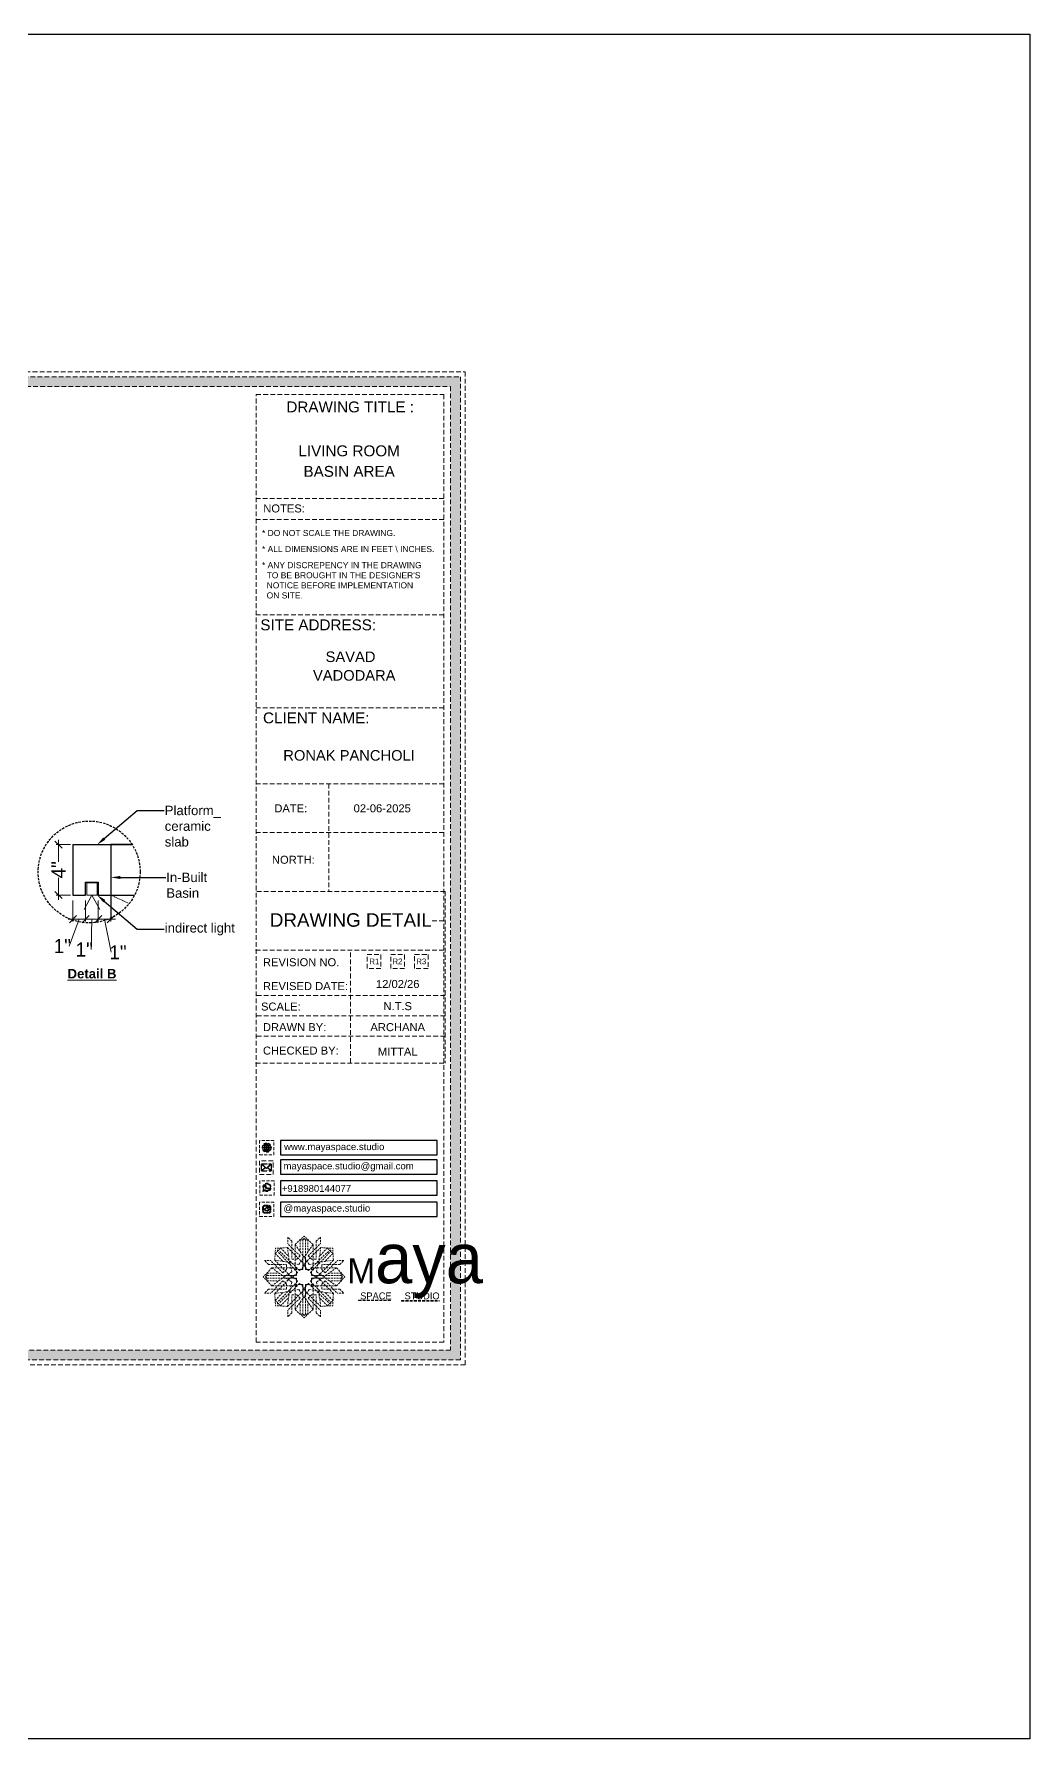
# Model space of a CAD drawing. Header units: millimetres. Extents: x 35877 to 3066687, y -650199 to -40525.
# Drawn here: x 149895.8 to 150107.5, y -179265.7 to -178903.4 of the extents above; entities that cross this region are included whole.
import ezdxf
from ezdxf import colors
from ezdxf.entities.mleader import LeaderData, LeaderLine
from ezdxf.enums import TextEntityAlignment as Align
from ezdxf.math import Vec2, Vec3

# ---------------------------------------------------------------- set-up
doc = ezdxf.new("R2010")
doc.units = ezdxf.units.MM
doc.header["$MEASUREMENT"] = 0
doc.header["$PDMODE"] = 35
for name, pattern in [('00 . GROUND FLOOR$0$DASHED', [0.75, 0.5, -0.25]), ('DASHED', [0.75, 0.5, -0.25]), ('DASHED2', [0.375, 0.25, -0.125]), ('DASHEDX2', [1.5, 1, -0.5])]:
    doc.linetypes.add(name, pattern=pattern)
doc.layers.get('Defpoints').update_dxf_attribs({"color": 220})
for name, color, linetype, lineweight in [('DIM.', 250, 'Continuous', 13), ('dim05', 1, 'Continuous', 13), ('Dimension', 10, 'DASHEDX2', 20), ('FURNITURE', 32, 'Continuous', 9), ('furniture dimensions', 1, 'DASHED', 0), ('FURNITURE-1', 252, 'Continuous', 13), ('GDR_FLOATING COLUMN', 3, 'Continuous', 18), ('NAME PLATE', 7, 'Continuous', 25), ('wall', 7, 'Continuous', 30)]:
    doc.layers.add(name, color=color, linetype=linetype, lineweight=lineweight)
doc.styles.add('Arial', font='arial.ttf')
doc.styles.add('century g', font='GOTHIC.TTF')
doc.styles.get("Standard").update_dxf_attribs({"font": 'arial.ttf', "height": 6})
doc.dimstyles.new('Archana', dxfattribs={"dimtxt": 2, "dimasz": 0.75, "dimexe": 0.5, "dimexo": 0.5, "dimgap": 0, "dimtad": 0, "dimzin": 0, "dimdsep": 46, "dimlunit": 4, "dimtxsty": 'century g', "dimblk": 'OBLIQUE', "dimcen": 0, "dimdle": 1, "dimclrd": 256, "dimclre": 256, "dimclrt": 256, "dimadec": 0, "dimazin": 0, "dimtfac": 1, "dimtofl": 0, "dimtmove": 1, "dimatfit": 3, "dimfxl": 1, "dimfxlon": 1, "dimtolj": 1, "dimtzin": 0, "dimlwd": -1, "dimlwe": -1, "dimarcsym": 0})

# ---------------------------------------------------------------- blocks, each defined once
blk = doc.blocks.new('FSFSF')
at = {"color": 42, "lineweight": 5, "true_color": 0xe0ac11}
for p, q in [((28600.03, 143.51), (28600.03, 140.16)), ((28602.15, 141.41), (28600.03, 143.51)), ((28603.86, 139.69), (28608.58, 144.08)), ((28613.31, 139.69), (28608.58, 144.08)), ((28615.02, 141.41), (28617.14, 143.51)), ((28617.14, 143.51), (28617.14, 140.16)), ((28593.19, 131.45), (28593.54, 137.71)), ((28593.39, 135), (28594.56, 136.12)), ((28593.39, 135), (28597.6, 130.78)), ((28599.8, 138.06), (28593.54, 137.71)), ((28595.12, 136.69), (28594.53, 136.69)), ((28594.56, 136.12), (28594.56, 136.71)), ((28605.17, 124.98), (28594.56, 136.12)), ((28596.24, 137.86), (28595.12, 136.69)), ((28606.27, 126.08), (28595.12, 136.69)), ((28596.24, 137.86), (28600.47, 133.65)), ((28601.03, 130), (28599.8, 138.06)), ((28599.8, 138.05), (28608.58, 129.56)), ((28606.47, 133.76), (28600.03, 140.16)), ((28602.15, 141.41), (28602.15, 131.95)), ((28603.86, 126.58), (28603.86, 139.69)), ((28603.86, 139.69), (28608.58, 133.02)), ((28607.9, 142.22), (28606.58, 142.22)), ((28606.58, 142.22), (28606.58, 135.84)), ((28607.9, 142.22), (28608.58, 142.85)), ((28607.9, 142.22), (28607.9, 126.58)), ((28609.27, 142.22), (28608.59, 142.85)), ((28613.31, 139.69), (28608.59, 133.02)), ((28617.37, 138.05), (28608.59, 129.56)), ((28609.27, 142.22), (28609.27, 126.58)), ((28609.27, 142.22), (28610.59, 142.22)), ((28610.59, 142.22), (28610.59, 135.84)), ((28610.7, 133.76), (28617.14, 140.16)), ((28610.9, 126.08), (28622.05, 136.69)), ((28612.02, 124.98), (28622.62, 136.12)), ((28613.31, 126.58), (28613.31, 139.69)), ((28615.02, 141.41), (28615.02, 131.95)), ((28616.14, 130), (28617.37, 138.06)), ((28620.93, 137.86), (28616.7, 133.65)), ((28617.37, 138.06), (28623.63, 137.71)), ((28623.8, 135), (28619.59, 130.78)), ((28620.93, 137.86), (28622.05, 136.69)), ((28622.05, 136.69), (28622.64, 136.69)), ((28622.62, 136.12), (28622.62, 136.71)), ((28623.8, 135), (28622.62, 136.12)), ((28624, 131.45), (28623.65, 137.71)), ((28591.56, 127.39), (28587.17, 122.66)), ((28587.73, 131.22), (28591.08, 131.22)), ((28589.84, 129.1), (28587.73, 131.22)), ((28589.84, 129.1), (28599.29, 129.1)), ((28597.49, 124.78), (28591.08, 131.22)), ((28604.66, 127.39), (28591.56, 127.39)), ((28591.56, 127.39), (28598.23, 122.67)), ((28593.19, 131.45), (28601.69, 122.67)), ((28601.25, 130.22), (28593.19, 131.45)), ((28597.49, 124.78), (28599.29, 126.5)), ((28599.29, 126.5), (28599.29, 129.1)), ((28605.86, 129.18), (28601.03, 130)), ((28602.07, 125.39), (28601.25, 130.22)), ((28604.75, 131.95), (28602.15, 131.95)), ((28603.68, 126.54), (28603.68, 127.39)), ((28604.66, 126.54), (28603.68, 126.54)), ((28604.71, 127.57), (28603.86, 127.57)), ((28607.9, 126.58), (28603.86, 126.58)), ((28604.66, 123.35), (28604.66, 127.39)), ((28604.7, 126.58), (28604.71, 127.57)), ((28606.47, 133.76), (28604.75, 131.95)), ((28605.86, 129.18), (28608.58, 133.02)), ((28606.27, 126.08), (28608.58, 128.27)), ((28607.9, 128.92), (28608.58, 129.56)), ((28607.9, 128.92), (28608.58, 128.27)), ((28611.31, 129.18), (28608.59, 133.02)), ((28609.27, 128.92), (28608.59, 129.56)), ((28609.27, 128.92), (28608.59, 128.27)), ((28610.9, 126.08), (28608.59, 128.27)), ((28609.27, 126.58), (28613.31, 126.58)), ((28610.7, 133.76), (28612.42, 131.95)), ((28611.31, 129.18), (28616.14, 130)), ((28612.42, 131.95), (28615.02, 131.95)), ((28612.46, 126.58), (28612.46, 127.57)), ((28612.46, 127.57), (28613.31, 127.57)), ((28612.52, 123.35), (28612.52, 127.39)), ((28612.52, 127.39), (28625.63, 127.39)), ((28612.52, 126.54), (28613.51, 126.54)), ((28613.51, 126.54), (28613.51, 127.39)), ((28615.12, 125.39), (28615.94, 130.22)), ((28623.99, 131.45), (28615.5, 122.67)), ((28615.94, 130.22), (28624, 131.45)), ((28627.34, 129.1), (28617.89, 129.1)), ((28617.89, 126.5), (28617.89, 129.1)), ((28619.7, 124.78), (28617.89, 126.5)), ((28625.63, 127.39), (28618.96, 122.67)), ((28619.7, 124.78), (28626.1, 131.22)), ((28625.63, 127.39), (28630.02, 122.66)), ((28629.45, 131.22), (28626.1, 131.22)), ((28627.34, 129.1), (28629.45, 131.22)), ((28591.56, 117.94), (28587.17, 122.66)), ((28589.03, 123.35), (28588.4, 122.67)), ((28589.03, 121.98), (28588.4, 122.65)), ((28589.03, 123.35), (28589.03, 124.67)), ((28589.03, 124.67), (28595.4, 124.67)), ((28589.03, 123.35), (28604.66, 123.35)), ((28589.03, 121.98), (28604.66, 121.98)), ((28589.03, 121.98), (28589.03, 120.66)), ((28589.03, 120.66), (28595.4, 120.66)), ((28597.49, 120.54), (28591.08, 114.11)), ((28591.56, 117.94), (28598.23, 122.65)), ((28604.66, 117.94), (28591.56, 117.94)), ((28593.19, 113.88), (28601.69, 122.65)), ((28605.17, 120.35), (28594.56, 109.2)), ((28606.27, 119.15), (28595.12, 108.54)), ((28597.49, 120.54), (28599.29, 118.83)), ((28602.07, 125.39), (28598.23, 122.67)), ((28602.07, 119.94), (28598.23, 122.65)), ((28599.29, 118.83), (28599.29, 116.23)), ((28602.07, 119.94), (28601.25, 115.1)), ((28602.33, 123.35), (28601.69, 122.67)), ((28602.33, 121.98), (28601.69, 122.65)), ((28602.33, 123.35), (28602.97, 122.67)), ((28602.33, 121.98), (28602.97, 122.65)), ((28605.17, 124.98), (28602.97, 122.67)), ((28605.17, 120.35), (28602.97, 122.65)), ((28604.66, 118.78), (28603.68, 118.78)), ((28603.68, 118.78), (28603.68, 117.94)), ((28607.9, 118.65), (28603.86, 118.65)), ((28603.86, 118.65), (28603.86, 105.54)), ((28604.71, 117.66), (28603.86, 117.66)), ((28604.66, 121.98), (28604.66, 117.94)), ((28604.7, 118.65), (28604.71, 117.66)), ((28606.27, 119.15), (28608.58, 116.96)), ((28607.9, 103.01), (28607.9, 118.65)), ((28607.9, 116.31), (28608.58, 116.96)), ((28610.9, 119.15), (28608.59, 116.96)), ((28609.27, 116.31), (28608.59, 116.96)), ((28609.27, 118.65), (28613.31, 118.65)), ((28609.27, 103.01), (28609.27, 118.65)), ((28610.9, 119.15), (28622.05, 108.54)), ((28612.02, 124.98), (28614.21, 122.67)), ((28612.02, 120.35), (28614.21, 122.65)), ((28612.02, 120.35), (28622.62, 109.2)), ((28612.46, 118.65), (28612.46, 117.66)), ((28612.46, 117.66), (28613.31, 117.66)), ((28628.16, 123.35), (28612.52, 123.35)), ((28612.52, 121.98), (28612.52, 117.94)), ((28628.16, 121.98), (28612.52, 121.98)), ((28612.52, 118.78), (28613.51, 118.78)), ((28612.52, 117.94), (28625.63, 117.94)), ((28613.31, 118.65), (28613.31, 105.54)), ((28613.51, 118.78), (28613.51, 117.94)), ((28614.85, 123.35), (28614.21, 122.67)), ((28614.85, 121.98), (28614.21, 122.65)), ((28614.85, 123.35), (28615.5, 122.67)), ((28614.85, 121.98), (28615.5, 122.65)), ((28615.12, 125.39), (28618.96, 122.67)), ((28615.12, 119.94), (28618.96, 122.65)), ((28615.12, 119.94), (28615.94, 115.1)), ((28623.99, 113.88), (28615.5, 122.65)), ((28619.7, 120.54), (28617.89, 118.83)), ((28617.89, 118.83), (28617.89, 116.23)), ((28625.63, 117.94), (28618.96, 122.65)), ((28619.7, 120.54), (28626.1, 114.11)), ((28628.16, 124.67), (28621.78, 124.67)), ((28628.16, 120.66), (28621.78, 120.66)), ((28625.63, 117.94), (28630.02, 122.66)), ((28628.16, 123.35), (28628.16, 124.67)), ((28628.16, 123.35), (28628.78, 122.67)), ((28628.16, 121.98), (28628.78, 122.65)), ((28628.16, 121.98), (28628.16, 120.66)), ((28589.84, 116.23), (28587.73, 114.11)), ((28587.73, 114.11), (28591.08, 114.11)), ((28589.84, 116.23), (28599.29, 116.23)), ((28601.25, 115.1), (28593.19, 113.87)), ((28593.19, 113.87), (28593.54, 107.62)), ((28593.39, 110.32), (28597.6, 114.55)), ((28593.39, 110.32), (28594.56, 109.2)), ((28595.12, 108.54), (28594.53, 108.54)), ((28594.56, 109.2), (28594.56, 108.61)), ((28596.24, 107.37), (28595.12, 108.54)), ((28596.24, 107.37), (28600.47, 111.58)), ((28599.8, 107.17), (28608.58, 115.67)), ((28601.03, 115.23), (28599.8, 107.17)), ((28606.47, 111.47), (28600.03, 105.07)), ((28605.86, 116.05), (28601.03, 115.23)), ((28602.15, 103.82), (28602.15, 113.27)), ((28604.75, 113.27), (28602.15, 113.27)), ((28603.86, 105.54), (28608.58, 112.21)), ((28606.47, 111.47), (28604.75, 113.27)), ((28605.86, 116.05), (28608.58, 112.21)), ((28606.58, 103.01), (28606.58, 109.38)), ((28607.9, 116.31), (28608.58, 115.67)), ((28609.27, 116.31), (28608.59, 115.67)), ((28611.31, 116.05), (28608.59, 112.21)), ((28617.37, 107.17), (28608.59, 115.67)), ((28613.31, 105.54), (28608.59, 112.21)), ((28610.59, 103.01), (28610.59, 109.38)), ((28610.7, 111.47), (28612.42, 113.27)), ((28610.7, 111.47), (28617.14, 105.07)), ((28611.31, 116.05), (28616.14, 115.23)), ((28612.42, 113.27), (28615.02, 113.27)), ((28615.02, 103.82), (28615.02, 113.27)), ((28615.94, 115.1), (28624, 113.87)), ((28616.14, 115.23), (28617.37, 107.17)), ((28620.93, 107.37), (28616.7, 111.58)), ((28627.34, 116.23), (28617.89, 116.23)), ((28623.8, 110.32), (28619.59, 114.55)), ((28620.93, 107.37), (28622.05, 108.54)), ((28622.05, 108.54), (28622.64, 108.54)), ((28623.8, 110.32), (28622.62, 109.2)), ((28622.62, 109.2), (28622.62, 108.61)), ((28624, 113.87), (28623.65, 107.62)), ((28629.45, 114.11), (28626.1, 114.11)), ((28627.34, 116.23), (28629.45, 114.11)), ((28599.8, 107.17), (28593.54, 107.52)), ((28600.03, 101.71), (28600.03, 105.07)), ((28602.15, 103.82), (28600.03, 101.71)), ((28603.86, 105.54), (28608.58, 101.15)), ((28607.9, 103.01), (28606.58, 103.01)), ((28607.9, 103.01), (28608.58, 102.38)), ((28613.31, 105.54), (28608.58, 101.15)), ((28609.27, 103.01), (28608.59, 102.38)), ((28609.27, 103.01), (28610.59, 103.01)), ((28615.02, 103.82), (28617.14, 101.71)), ((28617.14, 101.71), (28617.14, 105.07)), ((28617.37, 107.17), (28623.63, 107.52))]:
    blk.add_line(p, q, dxfattribs=at)
blk = doc.blocks.new('hgwg')
at = {"layer": 'Dimension', "true_color": 0xd39e00}
h = blk.add_hatch(color=42, dxfattribs=at)
h.dxf.hatch_style = 1
h.paths.add_polyline_path([(27505.71, 45.05), (27494.27, 45.05), (27494.27, 44.9), (27505.71, 44.9)])
h = blk.add_hatch(color=42, dxfattribs=at)
h.dxf.hatch_style = 1
h.paths.add_polyline_path([(27523.3, 44.9), (27509.68, 44.9), (27509.68, 44.75), (27523.3, 44.75)])
at = {"layer": 'Dimension', "color": 42, "true_color": 0xd39e00}
for p, q in [((27494.27, 45.05), (27505.71, 45.05)), ((27494.27, 44.9), (27494.27, 45.05)), ((27494.27, 44.9), (27505.71, 44.9)), ((27505.71, 45.05), (27505.71, 44.9)), ((27509.68, 44.9), (27523.3, 44.9)), ((27509.68, 44.9), (27509.68, 44.75)), ((27509.68, 44.75), (27523.3, 44.75)), ((27523.3, 44.75), (27523.3, 44.9))]:
    blk.add_line(p, q, dxfattribs=at)
at = {"layer": 'Dimension', "color": 42, "true_color": 0xd39e00, "attachment_point": 1}
for s, width, insert, char_height in [('{\\fCinzel|b0|i0|c0|p2;\\H1.5x;M\\fAmsterdam One|b0|i0|c0|p2;\\H2x;aya}', 85.3277, (27490.17, 69.17), 6), ('{\\fCinzel|b0|i0|c0|p0;SPACE     STUDIO}', 66.129, (27494.83, 47.86), 2.5)]:
    blk.add_mtext_dynamic_manual_height_columns(s, width=width, gutter_width=30, heights=[0], dxfattribs=dict(at, insert=insert, char_height=char_height))
blk = doc.blocks.new('aggerg')
at = {"layer": 'Dimension', "color": 42, "true_color": 0xd39e00}
blk.add_lwpolyline([(-1.41, 1.41), (1.41, 1.41), (1.41, -1.41), (-1.41, -1.41)], close=True, dxfattribs=at)
at = {"layer": 'NAME PLATE', "lineweight": 0, "insert": (-0.03, 0.62), "char_height": 1.151, "width": 2.2458, "attachment_point": 2, "style": 'Arial'}
blk.add_mtext('R3', dxfattribs=at)
blk = doc.blocks.new('QEGW4TG')
at = {"layer": 'Dimension', "true_color": 0x000000}
h = blk.add_hatch(color=18, dxfattribs=at)
h.dxf.hatch_style = 1
h.paths.add_polyline_path([(2.69, 1.93, 0.170513), (2.95, 1.97, 0.190337), (3.11, 2.18, 0.316231), (3.07, 2.28), (2.79, 2.37, 0.273721), (2.69, 2.34, 0.040749), (2.63, 2.27, -0.441282), (2.53, 2.25, -0.11828), (2.06, 2.64, -0.441282), (2.07, 2.74, 0.040749), (2.13, 2.81, 0.290083), (2.14, 2.92), (2.01, 3.18, 0.316231), (1.91, 3.2, 0.190337), (1.73, 3, 0.170513), (1.72, 2.74, 0.252784)], flags=0)
h.paths.add_polyline_path([(1.19, 1.98), (1.03, 1.3, 0.550912), (1.11, 1.23), (1.75, 1.39, 6.344125)])
h.paths.add_polyline_path([(1.81, 1.7), (1.4, 1.6), (1.5, 2.03, -9.071339)], flags=16)
h.paths.add_polyline_path([(3.11, 2.16, -0.17811), (2.95, 1.97, -0.170513), (2.69, 1.93, -0.252784), (1.72, 2.74, -0.170513), (1.73, 3, -0.17811), (1.89, 3.19, -0.370089), (2.01, 3.18), (2.14, 2.92, -0.307185), (2.13, 2.8, -0.041087), (2.06, 2.73, 0.321676), (2.05, 2.65, 0.126524), (2.55, 2.24, 0.312216), (2.62, 2.26, -0.041087), (2.68, 2.34, -0.290673), (2.79, 2.37), (3.07, 2.28, -0.370089)], flags=0)
h = blk.add_hatch(color=18, dxfattribs=at)
h.dxf.hatch_style = 1
h.paths.add_polyline_path([(2.79, 2.37, 0.273721), (2.69, 2.34, 0.040749), (2.63, 2.27, -0.441282), (2.53, 2.25, -0.11828), (2.06, 2.64, -0.441282), (2.07, 2.74, 0.040749), (2.13, 2.81, 0.290083), (2.14, 2.92), (2.01, 3.18, 0.316231), (1.91, 3.2, 0.190337), (1.73, 3, 0.170513), (1.72, 2.74, 0.252784), (2.69, 1.93, 0.170513), (2.95, 1.97, 0.190337), (3.11, 2.18, 0.316231), (3.07, 2.28)])
for p, q in [((1.19, 1.98), (1.03, 1.3)), ((1.1, 1.23), (1.75, 1.39)), ((1.5, 2.03), (1.4, 1.6)), ((1.4, 1.6), (1.81, 1.7)), ((2.01, 3.18), (2.14, 2.92)), ((3.07, 2.28), (2.8, 2.36))]:
    blk.add_line(p, q)
blk.add_lwpolyline([(0, 0), (4.68, 0), (4.68, 4.68), (0, 4.68)], close=True)
for centre, radius, start, end in [((1.09, 1.29), 0.0598, 164.8483, 282.1458), ((2.39, 2.56), 1.34, 241.4727, 205.6422), ((2.39, 2.56), 1.04, 235.9962, 210.8333), ((2.09, 2.87), 0.39, 159.7007, 198.4072), ((2.96, 3.23), 1.33, 201.4218, 258.1669), ((2.07, 2.87), 0.364, 118.9685, 159.3648), ((1.94, 3.12), 0.0896, 41.8985, 123.1344), ((2.11, 2.68), 0.066, 135.9932, 224.8892), ((1.67, 3.16), 0.586, 312.4617, 321.8728), ((3.12, 3.42), 1.31, 216.5455, 243.5279), ((2.05, 2.87), 0.104, 320.3924, 28.6971), ((2.57, 2.3), 0.066, 234.2482, 323.1441), ((3.11, 1.94), 0.586, 137.2645, 146.6756), ((2.76, 2.27), 0.104, 70.4402, 138.745), ((2.75, 2.31), 0.39, 260.7301, 299.4366), ((2.76, 2.29), 0.364, 299.7725, 340.1688), ((3.03, 2.2), 0.0896, 336.0029, 57.2388)]:
    blk.add_arc(centre, radius, start, end)
blk = doc.blocks.new('ASGERG')
at = {"layer": 'Dimension', "true_color": 0x000000}
h = blk.add_hatch(color=18, dxfattribs=at)
h.dxf.hatch_style = 1
h.paths.add_polyline_path([(0.99, 1.7, 0.353872), (1.69, 1.03), (2.96, 1.03, 0.353872), (3.66, 1.7), (3.66, 2.99, 0.353872), (2.96, 3.67), (1.69, 3.67, 0.353872), (0.99, 2.99)])
h.paths.add_polyline_path([(1.27, 2.97, -0.353872), (1.72, 3.4), (2.94, 3.4, -0.353872), (3.38, 2.97), (3.38, 1.72, -0.353872), (2.94, 1.3), (1.72, 1.3, -0.353872), (1.27, 1.72)], flags=16)
h.paths.add_polyline_path([(3.02, 2.35, -1), (1.64, 2.35, -1)], flags=0)
h.paths.add_polyline_path([(2.74, 2.35, -1), (1.92, 2.35, -1)], flags=0)
h.paths.add_polyline_path([(2.86, 3.02, -1), (3.19, 3.02, -1)], flags=0)
h.paths.add_polyline_path([(1.64, 2.35, 1), (3.02, 2.35, 1)], flags=0)
h = blk.add_hatch(color=18, dxfattribs=at)
h.dxf.hatch_style = 1
h.paths.add_polyline_path([(1.64, 2.35, 1), (3.02, 2.35, 1)])
h.paths.add_polyline_path([(2.74, 2.35, -1), (1.92, 2.35, -1)], flags=16)
h = blk.add_hatch(color=18, dxfattribs=at)
h.dxf.hatch_style = 1
h.paths.add_polyline_path([(3.19, 3.02, 1), (2.86, 3.02, 1)])
for p, q in [((0.99, 2.99), (0.99, 1.7)), ((1.27, 2.97), (1.27, 1.72)), ((1.69, 3.67), (2.96, 3.67)), ((1.69, 1.03), (2.96, 1.03)), ((2.94, 3.4), (1.72, 3.4)), ((2.94, 1.3), (1.72, 1.3)), ((3.38, 2.97), (3.38, 1.72)), ((3.66, 2.99), (3.66, 1.7))]:
    blk.add_line(p, q)
blk.add_lwpolyline([(0, 0), (4.68, 0), (4.68, 4.68), (0, 4.68)], close=True)
for centre, radius in [((2.33, 2.35), 0.694), ((2.33, 2.35), 0.414), ((3.02, 3.02), 0.168)]:
    blk.add_circle(centre, radius)
for centre, radius, start, end in [((1.76, 2.89), 0.778, 94.8631, 172.8127), ((1.76, 1.8), 0.778, 187.1873, 265.1369), ((1.76, 2.91), 0.491, 94.8631, 172.8127), ((1.76, 1.78), 0.491, 187.1873, 265.1369), ((2.9, 2.91), 0.491, 7.1873, 85.1369), ((2.9, 1.78), 0.491, 274.8631, 352.8127), ((2.89, 2.89), 0.778, 7.1873, 85.1369), ((2.89, 1.8), 0.778, 274.8631, 352.8127)]:
    blk.add_arc(centre, radius, start, end)
blk = doc.blocks.new('DTGWEGEARG')
at = {"layer": 'Dimension', "true_color": 0x000000}
h = blk.add_hatch(color=18, dxfattribs=at)
h.dxf.hatch_style = 1
h.paths.add_polyline_path([(3.83, 2.34, 1), (0.85, 2.34, 1)])
h.paths.add_polyline_path([(2.51, 1.01, 0.105795), (2.96, 1.58, -0.055205), (3.3, 1.41, -0.169822)], flags=16)
h.paths.add_polyline_path([(2.41, 1.12), (2.41, 1.69, -0.058279), (2.81, 1.63, -0.103353)], flags=16)
h.paths.add_polyline_path([(2.26, 1.13, -0.101741), (1.87, 1.63, -0.057171), (2.26, 1.69)], flags=16)
h.paths.add_polyline_path([(2.17, 1.01, -0.169822), (1.38, 1.41, -0.055205), (1.72, 1.58, 0.105795)], flags=16)
h.paths.add_polyline_path([(3.02, 1.72, 0.081336), (3.13, 2.27), (3.68, 2.27, -0.152069), (3.4, 1.52, 0.05687)], flags=16)
h.paths.add_polyline_path([(2.87, 1.77, 0.061945), (2.41, 1.84), (2.41, 2.27), (2.98, 2.27, -0.081344)], flags=16)
h.paths.add_polyline_path([(2.26, 1.84, 0.060923), (1.8, 1.77, -0.081344), (1.7, 2.27), (2.26, 2.27)], flags=16)
h.paths.add_polyline_path([(1.66, 1.72, 0.05687), (1.28, 1.52, -0.152069), (1, 2.27), (1.55, 2.27, 0.081336)], flags=16)
h.paths.add_polyline_path([(2.41, 2.42), (2.41, 2.83, 0.061945), (2.87, 2.91, -0.080009), (2.98, 2.42)], flags=16)
h.paths.add_polyline_path([(3.13, 2.42, 0.080116), (3.02, 2.96, 0.05687), (3.4, 3.16, 0.028258), (3.3, 3.27, -0.055205), (2.96, 3.1, 0.105795), (2.51, 3.67, -0.36029), (3.68, 2.42)], flags=16)
h.paths.add_polyline_path([(2.26, 2.42), (1.7, 2.42, -0.080009), (1.8, 2.91, 0.060923), (2.26, 2.84)], flags=16)
h.paths.add_polyline_path([(1.55, 2.42), (1, 2.42, -0.150466), (1.28, 3.16, 0.05687), (1.66, 2.96, 0.080116)], flags=16)
h.paths.add_polyline_path([(2.41, 2.98), (2.41, 3.56, -0.103353), (2.81, 3.05, -0.058279)], flags=16)
h.paths.add_polyline_path([(2.26, 2.99, -0.057171), (1.87, 3.05, -0.101741), (2.26, 3.55)], flags=16)
h.paths.add_polyline_path([(1.72, 3.1, -0.055205), (1.38, 3.27, -0.169822), (2.17, 3.67, 0.105795)], flags=16)
blk.add_lwpolyline([(0, 0), (4.68, 0), (4.68, 4.68), (0, 4.68)], close=True)
at = {"layer": 'Dimension', "color": 18, "true_color": 0x000000}
for p, q in [((1, 2.42), (1.55, 2.42)), ((1, 2.27), (1.55, 2.27)), ((1.7, 2.42), (2.26, 2.42)), ((1.7, 2.27), (2.26, 2.27)), ((2.26, 3.55), (2.26, 2.99)), ((2.26, 2.84), (2.26, 2.42)), ((2.26, 2.27), (2.26, 1.84)), ((2.26, 1.69), (2.26, 1.13)), ((2.41, 3.56), (2.41, 2.98)), ((2.41, 2.83), (2.41, 2.42)), ((2.41, 2.42), (2.98, 2.42)), ((2.41, 2.27), (2.98, 2.27)), ((2.41, 2.27), (2.41, 1.84)), ((2.41, 1.69), (2.41, 1.12)), ((3.13, 2.42), (3.68, 2.42)), ((3.13, 2.27), (3.68, 2.27))]:
    blk.add_line(p, q, dxfattribs=at)
blk.add_circle((2.34, 2.34), 1.49, dxfattribs=at)
for centre, radius, start, end in [((2.34, 2.34), 1.34, 142.3819, 176.6093), ((2.34, 2.34), 1.34, 183.0315, 217.6181), ((2.34, 4.74), 1.9, 236.1399, 249.1595), ((2.34, -0.06), 1.9, 110.8405, 123.8601), ((2.34, 2.34), 1.34, 97.3549, 135.9073), ((2.34, 4.74), 1.75, 236.7417, 249.3811), ((2.34, -0.06), 1.75, 110.6189, 123.2583), ((2.34, 2.34), 1.34, 224.0927, 262.6451), ((3.28, 2.34), 1.73, 159.0567, 177.3789), ((3.28, 2.34), 1.73, 182.3435, 200.9433), ((3.28, 2.34), 1.58, 158.8325, 177.1302), ((3.28, 2.34), 1.58, 182.5658, 201.1675), ((3.28, 2.34), 1.73, 129.9301, 154.0867), ((3.28, 2.34), 1.73, 205.9133, 230.0699), ((2.34, 4.74), 1.9, 253.6799, 267.6253), ((2.34, -0.06), 1.9, 92.3747, 106.3201), ((3.28, 2.34), 1.58, 130.1073, 153.3446), ((2.34, 4.74), 1.75, 254.3336, 267.422), ((2.34, -0.06), 1.75, 92.578, 105.6664), ((3.28, 2.34), 1.58, 206.6554, 229.8927), ((1.4, 2.34), 1.58, 26.6554, 50.2584), ((2.34, 4.74), 1.75, 272.3248, 285.6664), ((2.34, 4.74), 1.9, 272.1415, 286.3201), ((2.34, -0.06), 1.9, 73.6799, 87.8585), ((2.34, -0.06), 1.75, 74.3336, 87.6752), ((1.4, 2.34), 1.58, 309.7416, 333.3446), ((2.34, 2.34), 1.34, 3.3907, 82.6451), ((1.4, 2.34), 1.73, 25.9133, 50.0699), ((1.4, 2.34), 1.73, 309.9301, 334.0867), ((2.34, 2.34), 1.34, 277.3549, 315.9073), ((1.4, 2.34), 1.58, 2.8698, 21.1675), ((1.4, 2.34), 1.58, 338.8325, 357.4342), ((2.34, 4.74), 1.75, 290.6189, 303.2583), ((2.34, -0.06), 1.75, 56.7417, 69.3811), ((2.34, 4.74), 1.9, 290.8405, 303.8601), ((1.4, 2.34), 1.73, 2.6211, 20.9433), ((1.4, 2.34), 1.73, 339.0567, 357.6565), ((2.34, -0.06), 1.9, 56.1399, 69.1595), ((2.34, 2.34), 1.34, 322.3819, 356.9685)]:
    blk.add_arc(centre, radius, start, end, dxfattribs=at)
blk = doc.blocks.new('_Oblique')
at = {"layer": 'wall', "color": 0, "lineweight": -2}
blk.add_line((-0.5, -0.5), (0.5, 0.5), dxfattribs=at)
blk = doc.blocks.new('*D473')
at = {"layer": 'Defpoints', "color": 0, "linetype": 'Continuous', "lineweight": 0, "transparency": 16777216}
for p in [(149904.11, -179086.35), (149906.8, -179086.35), (149906.8, -179091.47)]:
    blk.add_point(p, dxfattribs=at)
at = {"layer": 'furniture dimensions', "color": 5, "linetype": 'ByBlock', "transparency": 16777216}
blk.add_line((149904.11, -179087.47), (149904.11, -179091.97), dxfattribs=at)
at = {"layer": 'furniture dimensions', "color": 5, "linetype": 'Continuous', "transparency": 16777216}
for p, q in [((149906.8, -179087.47), (149906.8, -179091.97)), ((149903.11, -179091.47), (149907.8, -179091.47)), ((149905.46, -179091.47), (149903.31, -179097.18))]:
    blk.add_line(p, q, dxfattribs=at)
at = {"layer": 'furniture dimensions', "color": 5, "linetype": 'Continuous', "transparency": 16777216, "xscale": 1.5, "yscale": 1.5, "zscale": 1.5, "rotation": 180}
blk.add_blockref('_Oblique', (149904.11, -179091.47), dxfattribs=at)
at = {"layer": 'furniture dimensions', "color": 5, "linetype": 'Continuous', "transparency": 16777216, "xscale": 1.5, "yscale": 1.5, "zscale": 1.5}
blk.add_blockref('_Oblique', (149906.8, -179091.47), dxfattribs=at)
at = {"layer": 'furniture dimensions', "linetype": 'Continuous', "lineweight": 0, "transparency": 16777216, "insert": (149901.85, -179097.18), "char_height": 3, "attachment_point": 5, "style": 'century g'}
blk.add_mtext('\\A1;1"', dxfattribs=at)
blk = doc.blocks.new('*D474')
at = {"layer": 'Defpoints', "color": 0, "linetype": 'Continuous', "lineweight": 0, "transparency": 16777216}
for p in [(149906.8, -179086.35), (149909.48, -179086.35), (149909.48, -179091.47)]:
    blk.add_point(p, dxfattribs=at)
at = {"layer": 'furniture dimensions', "color": 5, "linetype": 'ByBlock', "transparency": 16777216}
blk.add_line((149906.8, -179087.47), (149906.8, -179091.97), dxfattribs=at)
at = {"layer": 'furniture dimensions', "color": 5, "linetype": 'Continuous', "transparency": 16777216}
for p, q in [((149909.48, -179087.47), (149909.48, -179091.97)), ((149905.8, -179091.47), (149910.48, -179091.47)), ((149908.14, -179091.47), (149907.97, -179097.92))]:
    blk.add_line(p, q, dxfattribs=at)
at = {"layer": 'furniture dimensions', "color": 5, "linetype": 'Continuous', "transparency": 16777216, "xscale": 1.5, "yscale": 1.5, "zscale": 1.5, "rotation": 180}
blk.add_blockref('_Oblique', (149906.8, -179091.47), dxfattribs=at)
at = {"layer": 'furniture dimensions', "color": 5, "linetype": 'Continuous', "transparency": 16777216, "xscale": 1.5, "yscale": 1.5, "zscale": 1.5}
blk.add_blockref('_Oblique', (149909.48, -179091.47), dxfattribs=at)
at = {"layer": 'furniture dimensions', "linetype": 'Continuous', "lineweight": 0, "transparency": 16777216, "insert": (149906.51, -179097.92), "char_height": 3, "attachment_point": 5, "style": 'century g'}
blk.add_mtext('\\A1;1"', dxfattribs=at)
blk = doc.blocks.new('*D475')
at = {"layer": 'Defpoints', "color": 0, "linetype": 'Continuous', "lineweight": 0, "transparency": 16777216}
for p in [(149909.48, -179086.35), (149912.16, -179086.35), (149912.16, -179091.47)]:
    blk.add_point(p, dxfattribs=at)
at = {"layer": 'furniture dimensions', "color": 5, "linetype": 'ByBlock', "transparency": 16777216}
blk.add_line((149909.48, -179087.47), (149909.48, -179091.97), dxfattribs=at)
at = {"layer": 'furniture dimensions', "color": 5, "linetype": 'Continuous', "transparency": 16777216}
for p, q in [((149912.16, -179087.47), (149912.16, -179091.97)), ((149908.48, -179091.47), (149913.16, -179091.47)), ((149910.82, -179091.47), (149912.22, -179098.51))]:
    blk.add_line(p, q, dxfattribs=at)
at = {"layer": 'furniture dimensions', "color": 5, "linetype": 'Continuous', "transparency": 16777216, "xscale": 1.5, "yscale": 1.5, "zscale": 1.5, "rotation": 180}
blk.add_blockref('_Oblique', (149909.48, -179091.47), dxfattribs=at)
at = {"layer": 'furniture dimensions', "color": 5, "linetype": 'Continuous', "transparency": 16777216, "xscale": 1.5, "yscale": 1.5, "zscale": 1.5}
blk.add_blockref('_Oblique', (149912.16, -179091.47), dxfattribs=at)
at = {"layer": 'furniture dimensions', "linetype": 'Continuous', "lineweight": 0, "transparency": 16777216, "insert": (149913.68, -179098.51), "char_height": 3, "attachment_point": 5, "style": 'century g'}
blk.add_mtext('\\A1;1"', dxfattribs=at)
blk = doc.blocks.new('*D476')
at = {"layer": 'Defpoints', "color": 0, "linetype": 'Continuous', "lineweight": 0, "transparency": 16777216}
for p in [(149904.11, -179075.62), (149901.04, -179086.35), (149904.11, -179086.35)]:
    blk.add_point(p, dxfattribs=at)
at = {"layer": 'furniture dimensions', "color": 5, "linetype": 'Continuous', "transparency": 16777216}
for p, q in [((149901.04, -179074.62), (149901.04, -179079.28)), ((149901.04, -179087.35), (149901.04, -179082.68)), ((149903.61, -179086.35), (149900.54, -179086.35))]:
    blk.add_line(p, q, dxfattribs=at)
at = {"layer": 'furniture dimensions', "color": 5, "linetype": 'ByBlock', "transparency": 16777216}
blk.add_line((149903.61, -179075.62), (149900.54, -179075.62), dxfattribs=at)
at = {"layer": 'furniture dimensions', "color": 5, "linetype": 'Continuous', "transparency": 16777216, "xscale": 1.5, "yscale": 1.5, "zscale": 1.5}
for p, rotation in [((149901.04, -179075.62), 90), ((149901.04, -179086.35), 270)]:
    blk.add_blockref('_Oblique', p, dxfattribs=dict(at, rotation=rotation))
at = {"layer": 'furniture dimensions', "linetype": 'Continuous', "lineweight": 0, "transparency": 16777216, "insert": (149901.04, -179080.98), "char_height": 3, "attachment_point": 5, "rotation": 90, "style": 'century g'}
blk.add_mtext('\\A1;4"', dxfattribs=at)

msp = doc.modelspace()

# ---------------------------------------------------------------- hatches: boundary and pattern name
at = {"layer": 'Dimension', "true_color": 0xd39e00, "transparency": 33554687}
h = msp.add_hatch(color=42, dxfattribs=at)
h.paths.add_polyline_path([(149689.5836, -179185.1486), (149986.4407, -179185.1486), (149986.4407, -178976.1982), (149689.5836, -178976.1982)])
h.paths.add_polyline_path([(149691.667, -179183.0652), (149984.3573, -179183.0652), (149984.3573, -178978.2816), (149691.667, -178978.2816)], flags=16)
at = {"layer": 'Dimension', "true_color": 0x000000, "transparency": 33554687}
h = msp.add_hatch(color=18, dxfattribs=at)
h.dxf.hatch_style = 1
h.paths.add_polyline_path([(149946.0875, -179145.0073, 0.41421356), (149946.3087, -179144.7861), (149946.3087, -179143.6801, 0.41421356), (149946.0875, -179143.4589), (149944.3301, -179143.4589, 0.41421356), (149944.1089, -179143.6801), (149944.1089, -179144.7861, 0.41421356), (149944.3301, -179145.0073)])
h.paths.add_polyline_path([(149945.3719, -179144.3409), (149946.1853, -179144.8839, -0.19891237), (149946.0875, -179144.9244), (149944.3301, -179144.9244, -0.19891237), (149944.2323, -179144.8839), (149945.0457, -179144.3409), (149945.2088, -179144.4936)], flags=16)
h.paths.add_polyline_path([(149945.2088, -179144.38), (149944.3142, -179143.5427, -0.02878333), (149944.3301, -179143.5418), (149946.0875, -179143.5418, -0.02878333), (149946.1034, -179143.5427)], flags=16)
h.paths.add_polyline_path([(149945.4341, -179144.2827), (149946.1839, -179143.581, -0.20248192), (149946.2258, -179143.6801), (149946.2258, -179144.7861, -0.04307597), (149946.2237, -179144.8098)], flags=16)
h.paths.add_polyline_path([(149944.9835, -179144.2827), (149944.1939, -179144.8098, -0.04307597), (149944.1918, -179144.7861), (149944.1918, -179143.6801, -0.20248192), (149944.2337, -179143.581)], flags=16)

# ---------------------------------------------------------------- linework, layer by layer
at = {"color": 18, "true_color": 0x000000, "transparency": 33554687, "elevation": -0.041}
for points in [[(149948.2225, -179141.5427), (149981.485, -179141.5427), (149981.485, -179138.5026), (149948.2225, -179138.5026)], [(149948.2225, -179145.692), (149981.485, -179145.692), (149981.485, -179142.652), (149948.2225, -179142.652)], [(149948.2379, -179150.118), (149981.485, -179150.118), (149981.485, -179147.0779), (149948.2379, -179147.0779)], [(149948.2225, -179154.6497), (149981.485, -179154.6497), (149981.485, -179151.6096), (149948.2225, -179151.6096)]]:
    msp.add_lwpolyline(points, close=True, dxfattribs=at)
at = {"layer": 'dim05', "color": 3, "lineweight": 0, "transparency": 33554687}
for q in [(149906.5174, -179089.4344, -0.1598), (149909.7846, -179089.4344, -0.1598)]:
    msp.add_line((149908.151, -179086.3467, -0.1598), q, dxfattribs=at)
at = {"layer": 'dim05', "color": 3, "lineweight": 0, "transparency": 33554687, "elevation": -0.1598}
msp.add_lwpolyline([(149907.0582, -179086.3467), (149909.2437, -179086.3467), (149909.2437, -179083.7831), (149907.0582, -179083.7831)], close=True, dxfattribs=at)
at = {"layer": 'Dimension', "color": 42, "true_color": 0xd39e00, "transparency": 33554687}
for p, q in [((149982.9468, -179002.0371, -0.041), (149943.058, -179002.0371, -0.041)), ((149982.9468, -179006.5309, -0.041), (149943.058, -179006.5309, -0.041)), ((149982.9468, -179026.8041, -0.041), (149943.058, -179026.8041, -0.041)), ((149982.9468, -179046.5758, -0.041), (149943.058, -179046.5758, -0.041)), ((149982.9468, -179062.6862, -0.041), (149943.058, -179062.6862, -0.041)), ((149958.4914, -179062.6862, -0.041), (149958.4914, -179085.5861, -0.041)), ((149982.9468, -179073.0518, -0.041), (149943.058, -179073.0518, -0.041)), ((149983.1885, -179085.5861, -0.041), (149942.9347, -179085.5861, -0.041)), ((149983.1885, -179085.5861, -0.041), (149983.1885, -179122.0456, -0.041)), ((149980.4119, -179091.8363, -0.041), (149983.1885, -179091.8363, -0.041)), ((149942.9347, -179098.0865, -0.041), (149983.1885, -179098.0865, -0.041)), ((149963.0616, -179122.0456, -0.041), (149963.0616, -179098.0865, -0.041)), ((149983.1885, -179107.6701, -0.041), (149942.9347, -179107.6701, -0.041)), ((149983.1885, -179111.9863, -0.041), (149942.9347, -179111.9863, -0.041)), ((149983.1885, -179116.3024, -0.041), (149942.9347, -179116.3024, -0.041)), ((149942.9347, -179122.0456, -0.041), (149983.1885, -179122.0456, -0.041))]:
    msp.add_line(p, q, dxfattribs=at)
at = {"layer": 'Dimension', "color": 18, "true_color": 0x000000, "transparency": 33554687}
for p, q in [((149944.1089, -179143.6801, -0.041), (149944.1089, -179144.7861, -0.041)), ((149944.1918, -179143.6801, -0.041), (149944.1918, -179144.7861, -0.041)), ((149944.1939, -179144.8098, -0.041), (149944.9835, -179144.2827, -0.041)), ((149944.2337, -179143.581, -0.041), (149944.9835, -179144.2827, -0.041)), ((149944.3142, -179143.5427, -0.041), (149945.2088, -179144.38, -0.041)), ((149944.3301, -179143.4589, -0.041), (149946.0875, -179143.4589, -0.041)), ((149944.3301, -179143.5418, -0.041), (149946.0875, -179143.5418, -0.041)), ((149945.2088, -179144.38, -0.041), (149946.1034, -179143.5427, -0.041)), ((149945.4341, -179144.2827, -0.041), (149946.1839, -179143.581, -0.041)), ((149946.2237, -179144.8098, -0.041), (149945.4341, -179144.2827, -0.041)), ((149946.2258, -179143.6801, -0.041), (149946.2258, -179144.7861, -0.041)), ((149946.3087, -179143.6801, -0.041), (149946.3087, -179144.7861, -0.041)), ((149944.2323, -179144.8839, -0.041), (149945.0457, -179144.3409, -0.041)), ((149944.3301, -179144.9244, -0.041), (149946.0875, -179144.9244, -0.041)), ((149944.3301, -179145.0073, -0.041), (149946.0875, -179145.0073, -0.041)), ((149945.0457, -179144.3409, -0.041), (149945.2088, -179144.4936, -0.041)), ((149945.2088, -179144.4936, -0.041), (149945.3719, -179144.3409, -0.041)), ((149946.1853, -179144.8839, -0.041), (149945.3719, -179144.3409, -0.041))]:
    msp.add_line(p, q, dxfattribs=at)
at = {"layer": 'Dimension', "color": 42, "true_color": 0xd39e00, "transparency": 33554687, "elevation": -0.041}
for points in [[(149688.5419, -178975.1565), (149987.4824, -178975.1565), (149987.4824, -179186.1903), (149688.5419, -179186.1903)], [(149689.5836, -178976.1982), (149986.4407, -178976.1982), (149986.4407, -179185.1486), (149689.5836, -179185.1486)], [(149691.667, -178978.2816), (149984.3573, -178978.2816), (149984.3573, -179183.0652), (149691.667, -179183.0652)], [(149943.058, -179181.3506), (149943.058, -178979.9963), (149982.9468, -178979.9963), (149982.9468, -179181.3506)], [(149966.6246, -179099.0137), (149969.562, -179099.0137), (149969.562, -179101.9511), (149966.6246, -179101.9511)], [(149971.6563, -179099.0137), (149974.5938, -179099.0137), (149974.5938, -179101.9511), (149971.6563, -179101.9511)]]:
    msp.add_lwpolyline(points, close=True, dxfattribs=at)
at = {"layer": 'Dimension', "transparency": 33554687, "elevation": -0.041}
msp.add_lwpolyline([(149943.7617, -179145.7149), (149946.6528, -179145.7149), (149946.6528, -179142.8237), (149943.7617, -179142.8237)], close=True, dxfattribs=at)
at = {"layer": 'Dimension', "color": 18, "true_color": 0x000000, "transparency": 33554687}
for centre, radius, start, end in [((149944.3301, -179143.6801, -0.041), 0.2212, 90, 180), ((149944.3301, -179143.6801, -0.041), 0.1383, 134.21354, 180), ((149944.3301, -179143.6801, -0.041), 0.1383, 90, 96.594811), ((149946.0875, -179143.6801, -0.041), 0.2212, 0, 90), ((149946.0875, -179143.6801, -0.041), 0.1383, 83.405189, 90), ((149946.0875, -179143.6801, -0.041), 0.1383, 0, 45.78646), ((149944.3301, -179144.7861, -0.041), 0.2212, 180, 270), ((149944.3301, -179144.7861, -0.041), 0.1383, 180, 189.86619), ((149944.3301, -179144.7861, -0.041), 0.1383, 224.999954, 270), ((149946.0875, -179144.7861, -0.041), 0.2212, 270, 0), ((149946.0875, -179144.7861, -0.041), 0.1383, 270, 315.000046), ((149946.0875, -179144.7861, -0.041), 0.1383, 350.13381, 0)]:
    msp.add_arc(centre, radius, start, end, dxfattribs=at)
at = {"layer": 'FURNITURE', "lineweight": 30, "transparency": 33554687}
for p, q in [((149904.1142, -179075.62, -0.1598), (149916.6867, -179075.62, -0.1598)), ((149904.1142, -179075.62, -0.1598), (149904.1142, -179086.3467, -0.1598)), ((149906.7959, -179086.3467, -0.1598), (149906.7959, -179083.5776, -0.1598)), ((149906.7959, -179083.5776, -0.1598), (149909.4776, -179083.5776, -0.1598)), ((149909.4776, -179083.5776, -0.1598), (149909.4776, -179086.3467, -0.1598)), ((149904.1142, -179086.3467, -0.1598), (149906.7959, -179086.3467, -0.1598)), ((149909.4776, -179086.3467, -0.1598), (149917.205, -179086.3467, -0.1598)), ((149912.1592, -179086.3467, -0.1598), (149912.1592, -179091.2364, -0.1598))]:
    msp.add_line(p, q, dxfattribs=at)
at = {"layer": 'FURNITURE', "color": 3, "lineweight": 30, "transparency": 33554687}
msp.add_lwpolyline([(149045.1697, -178903.3774), (150107.4766, -178903.3774), (150107.4766, -179265.6803), (149045.1697, -179265.6803)], close=True, dxfattribs=at)
at = {"layer": 'FURNITURE-1', "color": 18, "linetype": 'DASHED2', "lineweight": 0, "true_color": 0x000000, "transparency": 33554687}
msp.add_line((149912.1592, -179086.3467, -0.1598), (149916.0543, -179088.1444, -0.1598), dxfattribs=at)
at = {"layer": 'FURNITURE-1', "color": 18, "linetype": 'ByBlock', "lineweight": 25, "true_color": 0x000000, "transparency": 33554687, "elevation": -0.1598}
msp.add_lwpolyline([(149916.6867, -179075.62), (149912.1592, -179075.62), (149912.1592, -179086.3467), (149917.205, -179086.3467)], dxfattribs=at)
at = {"layer": 'GDR_FLOATING COLUMN', "color": 1, "linetype": '00 . GROUND FLOOR$0$DASHED', "lineweight": 30, "transparency": 33554687}
msp.add_circle((149907.5552, -179081.4371, -0.1598), 10.827, dxfattribs=at)

# ---------------------------------------------------------------- block references
at = {"layer": 'Dimension', "transparency": 33554687, "xscale": 0.6498850633307016, "yscale": 0.6498850633307016, "zscale": 0.6498850633307016}
msp.add_blockref('DTGWEGEARG', (149943.7776, -179141.5427, -0.041), dxfattribs=at)
at = {"layer": 'Dimension', "color": 42, "true_color": 0xd39e00, "transparency": 33554687}
for name, p, xscale, yscale, zscale in [('QEGW4TG', (149943.7931, -179150.118, -0.041), 0.6498850633307016, 0.6498850633307016, 0.6498850633307016), ('ASGERG', (149943.7776, -179154.6497, -0.041), 0.6498850633307016, 0.6498850633307016, 0.6498850633307016), ('FSFSF', (138386.4127, -179217.0862, -0.041), 0.4043125099763064, 0.4043125099763064, 0.4043125099763064), ('hgwg', (133742.3779, -179199.0345, -0.041), 0.590029921759984, 0.590029921759984, 0.590029921759984)]:
    msp.add_blockref(name, p, dxfattribs=dict(at, xscale=xscale, yscale=yscale, zscale=zscale))
at = {"layer": 'NAME PLATE', "transparency": 33554687, "xscale": 1.041700636170376, "yscale": 1.041700636170376, "zscale": 1.041700636170376}
msp.add_blockref('aggerg', (149978.1568, -179100.4824, -0.041), dxfattribs=at)

# ---------------------------------------------------------------- texts
at = {"color": 18, "true_color": 0x000000, "transparency": 33554687, "char_height": 1.453119, "attachment_point": 1}
for s, width, gutter_width, insert in [('www.mayaspace.studio', 9.758355, 8.1626, (149948.9728, -179139.0963, -0.041)), ('mayaspace.studio@gmail.com', 6.087938, 5.0924, (149948.8571, -179143.1956, -0.041)), ('+918980144077', 23.740121, 5.0924, (149948.4811, -179147.9758, -0.041)), ('@mayaspace.studio', 6.087938, 5.0924, (149948.8571, -179152.1533, -0.041))]:
    msp.add_mtext_dynamic_manual_height_columns(s, width=width, gutter_width=gutter_width, heights=[0], dxfattribs=dict(at, insert=insert))
at = {"layer": 'DIM.', "color": 1, "transparency": 33554687, "insert": (149902.9588, -179102.0561, -0.2787), "char_height": 2, "width": 111.558836, "attachment_point": 1}
msp.add_mtext('{\\fArial|b1|i0|c0|p34;\\LDetail B}', dxfattribs=at)
at = {"layer": 'NAME PLATE', "transparency": 33554687, "style": 'Arial'}
for s, height, p in [('DRAWING TITLE : ', 2.314121, (149963.4754, -178983.7643, -0.041)), ('LIVING ROOM', 2.314121, (149962.7931, -178993.0997, -0.041)), ('BASIN AREA', 2.31412, (149962.8032, -178997.464, -0.041)), ('NOTES:', 1.70031, (149948.9751, -179005.0348, -0.041)), ('SITE ADDRESS:', 2.314121, (149956.2313, -179030.0826, -0.041)), (' SAVAD ', 2.23703, (149963.1001, -179036.8245, -0.147)), ('VADODARA', 2.23703, (149963.8846, -179040.7807, -0.147)), ('CLIENT NAME:', 2.314121, (149955.8095, -179049.8542, -0.041)), ('RONAK PANCHOLI    ', 2.23703, (149964.5214, -179057.7788, -0.147)), ('DATE:', 1.70031, (149950.4011, -179068.765, -0.041)), ('02-06-2025', 1.70031, (149969.8326, -179068.765, -0.041)), ('NORTH:', 1.70031, (149950.9438, -179079.6961, -0.041)), ('DRAWING DETAIL', 2.861006, (149963.1559, -179093.0773, -0.041)), ('REVISION NO.', 1.700314, (149952.5967, -179101.4751, -0.041)), ('REVISED DATE: ', 1.700314, (149953.851, -179106.5448, -0.041)), ('SCALE:', 1.70031, (149948.2912, -179110.8934, -0.041)), ('DRAWN BY:', 1.70031, (149951.2101, -179115.2628, -0.041)), ('ARCHANA', 1.70031, (149973.125, -179115.2694, -0.041)), ('CHECKED BY:', 1.700314, (149952.5311, -179120.2509, -0.041)), ('MITTAL', 1.70031, (149973.125, -179120.4768, -0.041))]:
    msp.add_text(s, height=height, dxfattribs=at).set_placement(p, align=Align.CENTER)
for s, p in [('R1', (149967.0748, -179101.0359, -0.041)), ('R2', (149971.997, -179101.0359, -0.041))]:
    msp.add_text(s, height=1.19865, dxfattribs=at).set_placement(p)
at = {"layer": 'NAME PLATE', "transparency": 33554687, "char_height": 1.285996, "width": 49.68475, "attachment_point": 1, "style": 'Arial'}
for s, insert in [('* DO NOT SCALE THE DRAWING.', (149944.2762, -179008.7562, -0.041)), ('* ALL DIMENSIONS ARE IN FEET \\\\ INCHES.', (149944.2762, -179012.1759, -0.041)), ("* ANY DISCREPENCY IN THE DRAWING \\P  TO BE BROUGHT IN THE DESIGNER'S\\P  NOTICE BEFORE IMPLEMENTATION \\P  ON SITE.", (149944.2762, -179015.5957, -0.041))]:
    msp.add_mtext(s, dxfattribs=dict(at, insert=insert))
at = {"layer": 'NAME PLATE', "lineweight": 0, "transparency": 33554687, "char_height": 1.70031, "attachment_point": 2, "style": 'Arial'}
for s, insert, width in [('12/02/26', (149973.125, -179104.4013, -0.041), 14.73519), ('N.T.S', (149973.125, -179109.1081, -0.041), 3.318553)]:
    msp.add_mtext(s, dxfattribs=dict(at, insert=insert, width=width))

# ---------------------------------------------------------------- dimensions: what is measured, and where the dimension line sits
at = {"layer": 'furniture dimensions', "color": 5, "linetype": 'Continuous', "lineweight": 0, "transparency": 33554687}
dim = msp.add_linear_dim(base=(149901.0445, -179086.3467, -0.1598), p1=(149904.1142, -179075.62, -0.1598), p2=(149904.1142, -179086.3467, -0.1598), angle=90, text='4"', dimstyle='Archana', override={"dimtxt": 3, "dimasz": 1.5, "dimdec": 0, "dimclrd": 5, "dimclre": 5, "dimfxl": 4}, dxfattribs=at)
dim.commit()
dim.dimension.update_dxf_attribs({"geometry": '*D476', "text_midpoint": (149901.0445, -179080.9834, -0.1598)})
for base, p1, p2, picture, middle in [((149906.7959, -179091.469, -0.1598), (149904.1142, -179086.3467, -0.1598), (149906.7959, -179086.3467, -0.1598), '*D473', (149903.3121, -179097.1838, -0.1598)), ((149909.4776, -179091.469, -0.1598), (149906.7959, -179086.3467, -0.1598), (149909.4776, -179086.3467, -0.1598), '*D474', (149907.9678, -179097.924, -0.1598)), ((149912.1592, -179091.469, -0.1598), (149909.4776, -179086.3467, -0.1598), (149912.1592, -179086.3467, -0.1598), '*D475', (149912.2193, -179098.5127, -0.1598))]:
    dim = msp.add_linear_dim(base=base, p1=p1, p2=p2, text='1"', dimstyle='Archana', override={"dimtxt": 3, "dimasz": 1.5, "dimdec": 0, "dimclrd": 5, "dimclre": 5, "dimfxl": 4}, dxfattribs=at)
    dim.commit()
    dim.dimension.update_dxf_attribs({"geometry": picture, "text_midpoint": middle, "dimtype": 160})

# ---------------------------------------------------------------- leaders
at = {"layer": 'dim05', "color": 1, "lineweight": 0, "transparency": 33554687}
ml = msp.add_multileader_mtext('Standard', dxfattribs=at)
ml.set_content('Platform_\\Pceramic slab', color=1)
ml.set_leader_properties(color=5)
ml.build(insert=Vec2(0, 0))
ml.multileader.update_dxf_attribs({"text_right_attachment_type": 6, "dogleg_length": 0.36, "arrow_head_size": 2})
ctx = ml.context
ctx.base_point, ctx.char_height, ctx.arrow_head_size, ctx.landing_gap_size, ctx.plane_origin = Vec3(149923.5219, -179068.3773, -0.1598), 2, 2, 0.09, Vec3(149908.8592, -179070.9686, -0.1598)
ctx.right_attachment = 6
notes = []
notes.append((ctx, [(0, (1, 1, 0), (149917.7871, -179068.3773, -0.1598), (1, 0), 5.7348, [(0, [(149909.2437, -179075.6415, -0.1598)], 0, [])])]))
ctx.mtext.insert, ctx.mtext.width, ctx.mtext.flow_direction = Vec3(149923.6119, -179067.361, -0.1598), 14.682128, 5
ml = msp.add_multileader_mtext('Standard', dxfattribs=at)
ml.set_content('In-Built Basin ', color=1)
ml.set_leader_properties(color=5)
ml.build(insert=Vec2(0, 0))
ml.multileader.update_dxf_attribs({"text_right_attachment_type": 6, "dogleg_length": 0.36, "arrow_head_size": 2})
ctx = ml.context
ctx.base_point, ctx.char_height, ctx.arrow_head_size, ctx.landing_gap_size, ctx.plane_origin = Vec3(149923.8473, -179082.6016, -0.1598), 2, 2, 0.09, Vec3(149908.7157, -179082.6016, -0.1598)
ctx.right_attachment = 6
notes.append((ctx, [(0, (1, 1, 0), (149923.4873, -179082.6016, -0.1598), (1, 0), 0.36, [(0, [(149912.1592, -179082.6016, -0.1598)], 0, [])])]))
ctx.mtext.insert, ctx.mtext.width, ctx.mtext.flow_direction = Vec3(149923.9373, -179081.5852, -0.1598), 14.682128, 5
ml = msp.add_multileader_mtext('Standard', dxfattribs=at)
ml.set_content('indirect light', color=1)
ml.set_leader_properties(color=5)
ml.build(insert=Vec2(0, 0))
ml.multileader.update_dxf_attribs({"text_right_attachment_type": 6, "dogleg_length": 0.36, "arrow_head_size": 2})
ctx = ml.context
ctx.base_point, ctx.char_height, ctx.arrow_head_size, ctx.landing_gap_size, ctx.plane_origin = Vec3(149923.5219, -179093.6109, -0.1598), 2, 2, 0.09, Vec3(149908.8592, -179091.0196, -0.1598)
ctx.right_attachment = 6
notes.append((ctx, [(0, (1, 1, 0), (149917.7871, -179093.6109, -0.1598), (1, 0), 5.7348, [(0, [(149909.2437, -179086.3467, -0.1598)], 0, [])])]))
ctx.mtext.insert, ctx.mtext.width, ctx.mtext.flow_direction = Vec3(149923.6119, -179092.3169, -0.1598), 14.682128, 5
for ctx, leaders in notes:
    for number, flags, end, landing, length, lines in leaders:
        leader = LeaderData()
        leader.index, (leader.has_last_leader_line, leader.has_dogleg_vector, leader.attachment_direction) = number, flags
        leader.last_leader_point, leader.dogleg_vector, leader.dogleg_length = Vec3(end), Vec3(landing), length
        for number, points, colour, breaks in lines:
            line = LeaderLine()
            line.index, line.vertices, line.color, line.breaks = number, Vec3.list(points), colors.encode_raw_color(colour), breaks
            leader.lines.append(line)
        ctx.leaders.append(leader)

doc.saveas('drawing.dxf')
